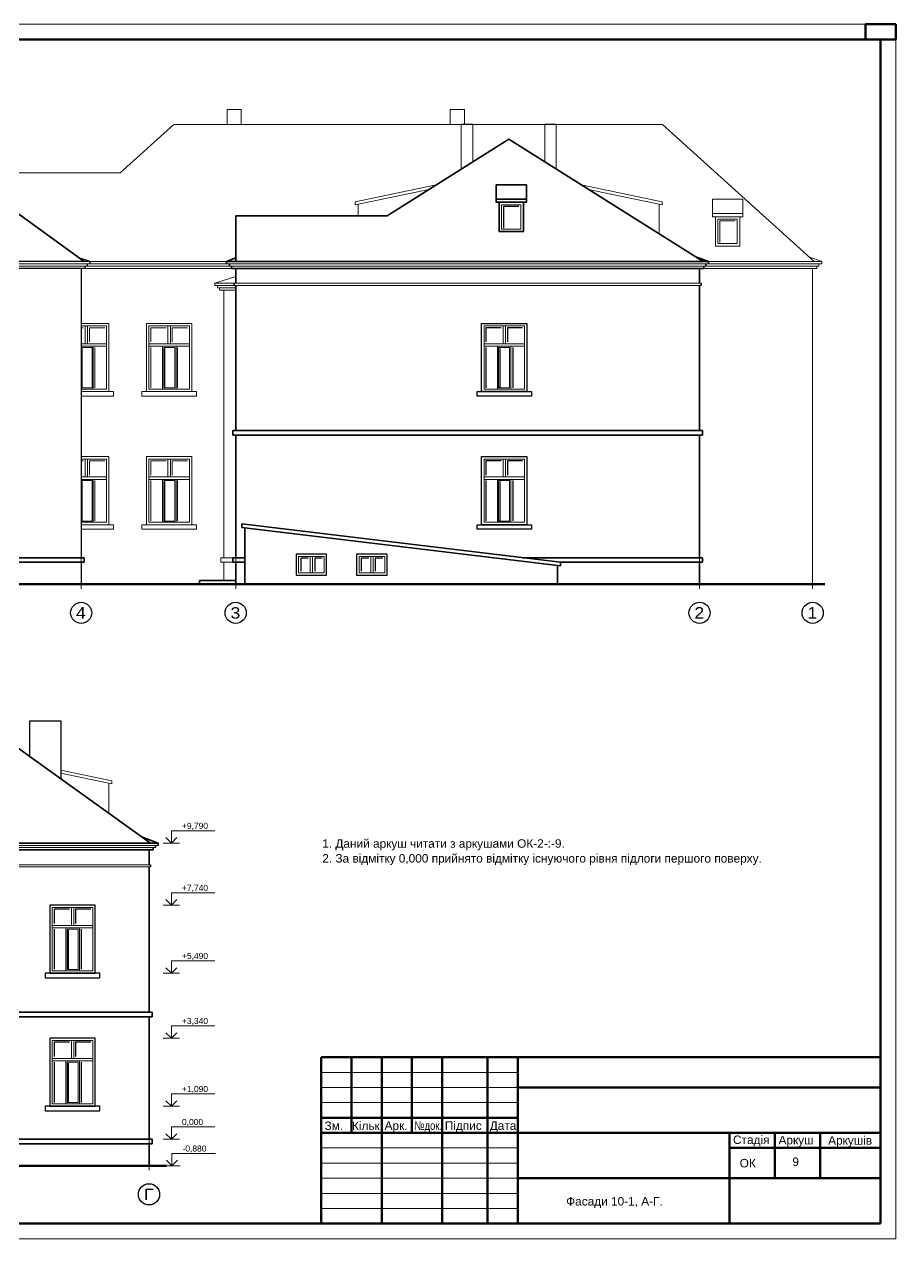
# Model space of a CAD drawing. Header units: millimetres. Extents: x 752233 to 2620908, y -654617 to -58944.
# Drawn here: x 1452518 to 1481337, y -312763 to -272613 of the extents above; entities that cross this region are included whole.
import ezdxf

# ---------------------------------------------------------------- set-up
doc = ezdxf.new("R2010")
doc.units = ezdxf.units.MM
doc.header["$LTSCALE"] = 90
doc.linetypes.add('DASHDOT', pattern=[25.4, 12.7, -6.35, 0, -6.35])
doc.layers.get('0').update_dxf_attribs({"lineweight": 15})
doc.styles.add('ar40', font='ar.shx', dxfattribs={"width": 0.8})
doc.styles.add('style2', font='ARIAL.TTF')

# ---------------------------------------------------------------- blocks, each defined once
blk = doc.blocks.new('otmet_tl')
at = {"color": 0, "linetype": 'ByBlock'}
for p, q in [((-16, 4.5), (0, 4.5)), ((0, 0), (0, 4.5)), ((-3, 0), (3, 0)), ((0, 0), (-2, 2)), ((2, 2), (0, 0))]:
    blk.add_line(p, q, dxfattribs=at)
at = {"color": 0, "linetype": 'ByBlock', "style": 'ar40', "width": 0.9}
blk.add_attdef('OTM', (-12.9, 5.7), '', height=2, dxfattribs=at)

msp = doc.modelspace()

# ---------------------------------------------------------------- linework, layer by layer
at = {"color": 250, "linetype": 'ByBlock', "ltscale": 4}
for p, q in [((1481337.4, -272613.1), (1394982, -272613.1)), ((1481337.4, -312763.1), (1481337.4, -272613.1)), ((1394982, -312763.1), (1481337.4, -312763.1))]:
    msp.add_line(p, q, dxfattribs=at)
at = {"color": 7, "lineweight": 50}
for p, q in [((1396982, -273113.1), (1480837.4, -273113.1)), ((1480837.4, -312263.1), (1480837.4, -273113.1)), ((1480837.4, -306763.1), (1462337.4, -306763.1)), ((1462337.4, -306763.1), (1480837.4, -306763.1)), ((1462337.4, -306763.1), (1462337.4, -312263.1)), ((1480837.4, -306763.1), (1462337.4, -306763.1)), ((1462337.4, -306763.1), (1462337.4, -312263.1)), ((1463337.4, -306763.1), (1463337.4, -309263.1)), ((1464337.4, -306763.1), (1464337.4, -312263.1)), ((1465337.4, -306763.1), (1465337.4, -309263.1)), ((1466337.4, -306763.1), (1466337.4, -312263.1)), ((1467837.4, -306763.1), (1467837.4, -312263.1)), ((1468837.4, -306763.1), (1468837.4, -312263.1)), ((1468837.4, -307763.1), (1480837.4, -307763.1)), ((1462337.4, -308763.1), (1468837.4, -308763.1)), ((1462337.4, -309263.1), (1480837.4, -309263.1)), ((1475837.4, -309263.1), (1475837.4, -312263.1)), ((1477337.4, -309263.1), (1477337.4, -310763.1)), ((1478837.4, -309263.1), (1478837.4, -310763.1)), ((1475837.4, -309763.1), (1480837.4, -309763.1)), ((1468837.4, -310763.1), (1480837.4, -310763.1)), ((1395782, -312263.1), (1480837.4, -312263.1))]:
    msp.add_line(p, q, dxfattribs=at)
at = {"color": 250, "lineweight": 15}
for p, q in [((1457459.6, -275930.5), (1455692.6, -277526.8)), ((1457459.6, -275930.5), (1473629.6, -275930.5)), ((1466969.6, -277400.9), (1466969.6, -275914.4)), ((1467349.6, -275914.4), (1466969.6, -275914.4)), ((1467349.6, -275914.4), (1467349.6, -277162.1)), ((1469729.6, -277162.1), (1469729.6, -275914.4)), ((1470109.6, -275914.4), (1469729.6, -275914.4)), ((1470109.6, -275914.4), (1470109.6, -277400.9)), ((1473629.6, -275930.5), (1478640.8, -280457.4)), ((1451142.6, -277526.8), (1455692.6, -277526.8)), ((1463460.5, -278484.3), (1466141.4, -277921.3)), ((1463460.5, -278586.5), (1465897.2, -278074.8)), ((1473618.7, -278484.3), (1470937.8, -277921.3)), ((1473618.7, -278586.5), (1471182.1, -278074.8)), ((1463460.5, -278484.3), (1463460.5, -278586.5)), ((1463560.5, -278565.5), (1463560.5, -278940.3)), ((1473518.7, -278565.5), (1473518.7, -279542.9)), ((1473618.7, -278484.3), (1473618.7, -278586.5)), ((1454609.6, -280607.4), (1448899.6, -280607.4)), ((1454699.6, -280532.4), (1448969.6, -280532.4)), ((1459299.6, -280607.4), (1454609.6, -280607.4)), ((1459209.6, -280457.4), (1454699.6, -280457.4)), ((1459209.6, -280532.4), (1454699.6, -280532.4)), ((1475149.6, -280532.4), (1459209.6, -280532.4)), ((1475059.6, -280607.4), (1459299.6, -280607.4)), ((1474989.6, -280607.4), (1475059.6, -280607.4)), ((1478799.6, -280607.4), (1474989.6, -280607.4)), ((1475059.6, -280532.4), (1475149.6, -280532.4)), ((1478889.6, -280532.4), (1475059.6, -280532.4)), ((1478889.6, -280457.4), (1475149.6, -280457.4)), ((1478889.6, -280457.4), (1478466.7, -280300.1)), ((1478729.6, -280682.4), (1478729.6, -280607.4)), ((1478799.6, -280607.4), (1478799.6, -280532.4)), ((1478889.6, -280532.4), (1478889.6, -280457.4)), ((1459369.6, -280682.4), (1454539.6, -280682.4)), ((1458819.6, -281177), (1459509.6, -280949.5)), ((1478729.6, -280682.4), (1474989.6, -280682.4)), ((1478589.6, -291127), (1478589.6, -280682.4)), ((1458819.6, -281252), (1458819.6, -281177)), ((1458819.6, -281177), (1459459.6, -281177)), ((1458819.6, -281252), (1459509.6, -281252)), ((1458909.6, -281327), (1458909.6, -281252)), ((1458909.6, -281327), (1459509.6, -281327)), ((1458979.6, -281402), (1458979.6, -281327)), ((1458979.6, -281402), (1459509.6, -281402)), ((1459119.6, -290247.4), (1459119.6, -281402)), ((1459459.6, -281177), (1474899.6, -281177)), ((1459459.6, -281247), (1474899.6, -281247)), ((1454530.9, -282587.4), (1454530.9, -283178.6)), ((1454610.9, -282587.4), (1454610.9, -283178.6)), ((1457270.9, -282587.4), (1457270.9, -283178.6)), ((1457350.9, -282587.4), (1457350.9, -283178.6)), ((1468350.8, -282587.4), (1468350.8, -283178.6)), ((1468430.8, -282587.4), (1468430.8, -283178.6)), ((1455239.6, -283178.6), (1454399.6, -283178.6)), ((1455239.6, -283258.6), (1454399.6, -283258.6)), ((1457979.6, -283178.6), (1456639.6, -283178.6)), ((1457979.6, -283258.6), (1456639.6, -283258.6)), ((1467722, -283178.6), (1469062, -283178.6)), ((1467722, -283258.6), (1469062, -283258.6)), ((1454530.9, -286987.4), (1454530.9, -287578.6)), ((1454610.9, -286987.4), (1454610.9, -287578.6)), ((1457270.9, -286987.4), (1457270.9, -287578.6)), ((1457350.9, -286987.4), (1457350.9, -287578.6)), ((1468350.8, -286987.4), (1468350.8, -287578.6)), ((1468430.8, -286987.4), (1468430.8, -287578.6)), ((1455239.6, -287578.6), (1454399.6, -287578.6)), ((1455239.6, -287658.6), (1454399.6, -287658.6)), ((1457979.6, -287578.6), (1456639.6, -287578.6)), ((1457979.6, -287658.6), (1456639.6, -287658.6)), ((1467722, -287578.6), (1469062, -287578.6)), ((1467722, -287658.6), (1469062, -287658.6)), ((1459409.6, -290247.4), (1459019.6, -290247.4)), ((1459019.6, -290397.4), (1459019.6, -290247.4)), ((1461973.4, -290207), (1461973.4, -290747)), ((1462053.4, -290207), (1462053.4, -290747)), ((1463973.4, -290207), (1463973.4, -290747)), ((1464053.4, -290207), (1464053.4, -290747)), ((1459409.6, -290397.4), (1459019.6, -290397.4)), ((1459119.6, -290997.4), (1459119.6, -290397.4)), ((1455412.9, -297622), (1453723.8, -297267.3)), ((1455412.9, -297724.2), (1453723.8, -297369.5)), ((1455312.9, -297703.2), (1455312.9, -298694.1)), ((1455412.9, -297622), (1455412.9, -297724.2)), ((1426743.8, -299757.9), (1456943.8, -299757.9)), ((1426833.8, -299832.9), (1456853.8, -299832.9)), ((1456693.8, -300402.5), (1426993.8, -300402.5)), ((1456693.8, -300472.5), (1426993.8, -300472.5)), ((1454075.1, -301812.9), (1454075.1, -302404.1)), ((1454155.1, -301812.9), (1454155.1, -302404.1)), ((1454783.8, -302404.1), (1453443.8, -302404.1)), ((1454783.8, -302484.1), (1453443.8, -302484.1)), ((1454075.1, -306212.9), (1454075.1, -306804.1)), ((1454155.1, -306212.9), (1454155.1, -306804.1)), ((1454783.8, -306804.1), (1453443.8, -306804.1)), ((1454783.8, -306884.1), (1453443.8, -306884.1))]:
    msp.add_line(p, q, dxfattribs=at)
at = {"color": 250, "lineweight": 35}
for p, q in [((1448989.6, -276467), (1454493.6, -280457.4)), ((1464519.6, -278940.3), (1468539.6, -276414.4)), ((1474974.1, -280457.4), (1468539.6, -276414.4)), ((1459509.6, -280457.4), (1459509.6, -278940.3)), ((1459509.6, -280457.4), (1459509.6, -278940.3)), ((1459509.6, -278940.3), (1464519.6, -278940.3)), ((1459209.6, -280457.4), (1459509.6, -280331)), ((1459209.6, -280532.4), (1459209.6, -280457.4)), ((1459209.6, -280457.4), (1475149.6, -280457.4)), ((1459299.6, -280607.4), (1459299.6, -280532.4)), ((1459369.6, -280682.4), (1459369.6, -280607.4)), ((1475149.6, -280457.4), (1474726.7, -280300.1)), ((1474989.6, -280682.4), (1474989.6, -280607.4)), ((1475059.6, -280607.4), (1475059.6, -280532.4)), ((1475149.6, -280532.4), (1475149.6, -280457.4)), ((1459369.6, -280682.4), (1474989.6, -280682.4)), ((1459509.6, -281177), (1459509.6, -280682.4)), ((1459509.6, -281177), (1459509.6, -280682.4)), ((1474849.6, -281177), (1474849.6, -280682.4)), ((1474849.6, -281177), (1474849.6, -280682.4)), ((1459459.6, -281247), (1459459.6, -281177)), ((1459509.6, -286047.4), (1459509.6, -281247)), ((1474849.6, -286047.4), (1474849.6, -281247)), ((1474899.6, -281247), (1474899.6, -281177)), ((1459409.6, -286047.4), (1474949.6, -286047.4)), ((1459409.6, -286197.4), (1459409.6, -286047.4)), ((1459409.6, -286197.4), (1474949.6, -286197.4)), ((1459509.6, -290247.4), (1459509.6, -286197.4)), ((1474849.6, -290247.4), (1474849.6, -286197.4)), ((1474949.6, -286197.4), (1474949.6, -286047.4)), ((1459709.6, -289249.3), (1459709.6, -289127)), ((1459709.6, -289127), (1470249.6, -290397.4)), ((1459709.6, -289247.9), (1470249.6, -290518.2)), ((1459809.6, -291127), (1459809.6, -289259.9)), ((1448859.6, -290247.4), (1454499.6, -290247.4)), ((1454499.6, -290397.4), (1454499.6, -290247.4)), ((1459409.6, -290247.4), (1459809.6, -290247.4)), ((1459409.6, -290397.4), (1459409.6, -290247.4)), ((1469005.1, -290247.4), (1474949.6, -290247.4)), ((1474949.6, -290397.4), (1474949.6, -290247.4)), ((1448859.6, -290397.4), (1454499.6, -290397.4)), ((1459409.6, -290397.4), (1459809.6, -290397.4)), ((1459509.6, -291127), (1459509.6, -290397.4)), ((1470149.6, -291127), (1470149.6, -290506.2)), ((1470249.6, -290519.7), (1470249.6, -290397.4)), ((1470249.6, -290397.4), (1474949.6, -290397.4)), ((1474849.6, -291127), (1474849.6, -290397.4)), ((1458309.6, -290997.4), (1459509.6, -290997.4)), ((1458309.6, -291127), (1458309.6, -290997.4)), ((1451043.8, -295640), (1456695, -299682.9)), ((1456943.8, -299682.9), (1456425.7, -299490.2)), ((1426743.8, -299682.9), (1456943.8, -299682.9)), ((1426903.8, -299907.9), (1456783.8, -299907.9)), ((1456643.8, -300402.5), (1456643.8, -299907.9)), ((1456783.8, -299907.9), (1456783.8, -299832.9)), ((1456853.8, -299832.9), (1456853.8, -299757.9)), ((1456943.8, -299757.9), (1456943.8, -299682.9)), ((1456643.8, -305272.9), (1456643.8, -300472.5)), ((1456693.8, -300472.5), (1456693.8, -300402.5)), ((1426943.8, -305272.9), (1456743.8, -305272.9)), ((1426943.8, -305422.9), (1456743.8, -305422.9)), ((1456643.8, -309472.9), (1456643.8, -305422.9)), ((1456743.8, -305422.9), (1456743.8, -305272.9)), ((1426943.8, -309472.9), (1456743.8, -309472.9)), ((1456743.8, -309622.9), (1456743.8, -309472.9)), ((1426943.8, -309622.9), (1456743.8, -309622.9)), ((1456643.8, -309622.9), (1456643.8, -310352.5))]:
    msp.add_line(p, q, dxfattribs=at)
at = {"color": 250, "lineweight": 30}
for p, q in [((1454699.6, -280457.4), (1449059.6, -280457.4)), ((1454699.6, -280457.4), (1454325.2, -280335.2)), ((1454539.6, -280682.4), (1454539.6, -280607.4)), ((1454609.6, -280607.4), (1454609.6, -280532.4)), ((1454699.6, -280532.4), (1454699.6, -280457.4)), ((1454539.6, -280682.4), (1448899.6, -280682.4)), ((1454399.6, -280682.4), (1454399.6, -290247.4)), ((1454399.6, -290397.4), (1454399.6, -291127))]:
    msp.add_line(p, q, dxfattribs=at)
at = {"color": 250, "lineweight": 18}
msp.add_line((1478589.6, -291127), (1478589.6, -280682.4), dxfattribs=at)
at = {"color": 1, "linetype": 'DASHDOT', "ltscale": 0.9}
for p, q in [((1454399.6, -290247.4), (1454399.6, -291720.6)), ((1459509.6, -290247.4), (1459509.6, -291720.6)), ((1474849.6, -290247.4), (1474849.6, -291720.6)), ((1478589.6, -290247.4), (1478589.6, -291720.6)), ((1456643.8, -309470.1), (1456643.8, -310946.1))]:
    msp.add_line(p, q, dxfattribs=at)
at = {"color": 250, "lineweight": 60}
for p, q in [((1429371.6, -291127), (1457440.8, -291127)), ((1457440.8, -291127), (1478988.9, -291127)), ((1421243.8, -310345.4), (1457220.4, -310350.6))]:
    msp.add_line(p, q, dxfattribs=at)
at = {"color": 250, "lineweight": 25}
for p, q in [((1452693.8, -295640), (1452693.8, -296820.4)), ((1452693.8, -295640), (1453723.8, -295640)), ((1453723.8, -295640), (1453723.8, -297557.3))]:
    msp.add_line(p, q, dxfattribs=at)
at = {"color": 0}
for p, q in [((1462337.4, -307263.1), (1468837.4, -307263.1)), ((1462337.4, -307763.1), (1468837.4, -307763.1)), ((1462337.4, -308263.1), (1468837.4, -308263.1)), ((1462337.4, -309763.1), (1468837.4, -309763.1)), ((1462337.4, -310263.1), (1468837.4, -310263.1)), ((1462337.4, -310763.1), (1468837.4, -310763.1)), ((1462337.4, -311263.1), (1468837.4, -311263.1))]:
    msp.add_line(p, q, dxfattribs=at)
at = {"color": 7, "linetype": 'Continuous'}
msp.add_line((1462337.4, -311763.1), (1468837.4, -311763.1), dxfattribs=at)
at = {"color": 7, "lineweight": 50}
msp.add_lwpolyline([(1480337.4, -272613.1), (1481337.4, -272613.1), (1481337.4, -273113.1), (1480337.4, -273113.1), (1480337.4, -272613.1)], dxfattribs=at)
at = {"color": 250, "lineweight": 15}
for points in [[(1459223.7, -275930.5), (1459223.7, -275430.5), (1459693.7, -275430.5), (1459693.7, -275930.5)], [(1467071.3, -275930.5), (1467071.3, -275430.5), (1466601.3, -275430.5), (1466601.3, -275930.5)], [(1476023.9, -279111.1), (1475520.7, -279111.1), (1475520.7, -279823.4)], [(1454399.6, -284757.4), (1455319.6, -284757.4), (1455319.6, -282507.4), (1454399.6, -282507.4)], [(1454399.6, -284677.4), (1455239.6, -284677.4), (1455239.6, -282587.4), (1454399.6, -282587.4)], [(1454465.6, -282644.5), (1454399.6, -282644.5)], [(1455176.9, -282644.5), (1454671.1, -282644.5), (1454671.1, -283116.8)], [(1457205.6, -282644.5), (1456702.3, -282644.5), (1456702.3, -283116.8)], [(1457916.9, -282644.5), (1457411.1, -282644.5), (1457411.1, -283116.8)], [(1454399.6, -284677.4), (1454797.9, -284677.4), (1454797.9, -283258.6), (1454399.6, -283258.6)], [(1454399.6, -284637.4), (1454757.9, -284637.4), (1454757.9, -283298.6), (1454399.6, -283298.6)], [(1454428, -283331.8), (1454428, -284628.8)], [(1454850.5, -283300.5), (1454850.5, -284628.8)], [(1456702.3, -283300.5), (1456702.3, -284628.8)], [(1457168, -283331.8), (1457168, -284628.8)], [(1457590.5, -283300.5), (1457590.5, -284628.8)], [(1454399.6, -284907.4), (1455469.6, -284907.4), (1455469.6, -284757.4), (1454399.6, -284757.4)], [(1454399.6, -289157.4), (1455319.6, -289157.4), (1455319.6, -286907.4), (1454399.6, -286907.4)], [(1454399.6, -289077.4), (1455239.6, -289077.4), (1455239.6, -286987.4), (1454399.6, -286987.4)], [(1454465.6, -287044.5), (1454399.6, -287044.5)], [(1455176.9, -287044.5), (1454671.1, -287044.5), (1454671.1, -287516.8)], [(1457205.6, -287044.5), (1456702.3, -287044.5), (1456702.3, -287516.8)], [(1457916.9, -287044.5), (1457411.1, -287044.5), (1457411.1, -287516.8)], [(1454399.6, -289077.4), (1454797.9, -289077.4), (1454797.9, -287658.6), (1454399.6, -287658.6)], [(1454399.6, -289037.4), (1454757.9, -289037.4), (1454757.9, -287698.6), (1454399.6, -287698.6)], [(1454428, -287731.8), (1454428, -289028.8)], [(1454850.5, -287700.5), (1454850.5, -289028.8)], [(1456702.3, -287700.5), (1456702.3, -289028.8)], [(1457168, -287731.8), (1457168, -289028.8)], [(1457590.5, -287700.5), (1457590.5, -289028.8)], [(1454399.6, -289307.4), (1455469.6, -289307.4), (1455469.6, -289157.4), (1454399.6, -289157.4)]]:
    msp.add_lwpolyline(points, dxfattribs=at)
at = {"color": 250, "lineweight": 35}
for points in [[(1468124.2, -277921.3), (1469124.2, -277921.3), (1469124.2, -278396.5), (1468124.2, -278396.5)], [(1468124.2, -278396.5), (1469124.2, -278396.5), (1469124.2, -278498.7), (1468124.2, -278498.7)], [(1468224.2, -278498.7), (1469024.2, -278498.7), (1469024.2, -279468.6), (1468224.2, -279468.6)]]:
    msp.add_lwpolyline(points, close=True, dxfattribs=at)
at = {"color": 250, "lineweight": 15}
for points in [[(1468304.2, -278578.7), (1468944.2, -278578.7), (1468944.2, -279388.6), (1468304.2, -279388.6)], [(1476278, -278396.5), (1475278, -278396.5), (1475278, -278871.8), (1476278, -278871.8)], [(1476278, -278871.8), (1475278, -278871.8), (1475278, -278974), (1476278, -278974)], [(1476178, -278974), (1475378, -278974), (1475378, -279943.9), (1476178, -279943.9)], [(1476098, -279054), (1475458, -279054), (1475458, -279863.9), (1476098, -279863.9)], [(1458059.6, -282507.4), (1456559.6, -282507.4), (1456559.6, -284757.4), (1458059.6, -284757.4)], [(1457979.6, -282587.4), (1456639.6, -282587.4), (1456639.6, -284677.4), (1457979.6, -284677.4)], [(1467722, -282587.4), (1469062, -282587.4), (1469062, -284677.4), (1467722, -284677.4)], [(1457537.9, -283258.6), (1457091.4, -283258.6), (1457091.4, -284677.4), (1457537.9, -284677.4)], [(1457497.9, -283298.6), (1457131.4, -283298.6), (1457131.4, -284637.4), (1457497.9, -284637.4)], [(1468163.8, -283258.6), (1468610.2, -283258.6), (1468610.2, -284677.4), (1468163.8, -284677.4)], [(1468203.8, -283298.6), (1468570.2, -283298.6), (1468570.2, -284637.4), (1468203.8, -284637.4)], [(1458209.6, -284757.4), (1456409.6, -284757.4), (1456409.6, -284907.4), (1458209.6, -284907.4)], [(1458059.6, -286907.4), (1456559.6, -286907.4), (1456559.6, -289157.4), (1458059.6, -289157.4)], [(1457979.6, -286987.4), (1456639.6, -286987.4), (1456639.6, -289077.4), (1457979.6, -289077.4)], [(1467722, -286987.4), (1469062, -286987.4), (1469062, -289077.4), (1467722, -289077.4)], [(1457537.9, -287658.6), (1457091.4, -287658.6), (1457091.4, -289077.4), (1457537.9, -289077.4)], [(1457497.9, -287698.6), (1457131.4, -287698.6), (1457131.4, -289037.4), (1457497.9, -289037.4)], [(1468163.8, -287658.6), (1468610.2, -287658.6), (1468610.2, -289077.4), (1468163.8, -289077.4)], [(1468203.8, -287698.6), (1468570.2, -287698.6), (1468570.2, -289037.4), (1468203.8, -289037.4)], [(1458209.6, -289157.4), (1456409.6, -289157.4), (1456409.6, -289307.4), (1458209.6, -289307.4)], [(1462437.1, -290207), (1461589.6, -290207), (1461589.6, -290747), (1462437.1, -290747)], [(1464437.1, -290207), (1463589.6, -290207), (1463589.6, -290747), (1464437.1, -290747)], [(1454783.8, -301812.9), (1453443.8, -301812.9), (1453443.8, -303902.9), (1454783.8, -303902.9)], [(1454342.1, -302484.1), (1453895.6, -302484.1), (1453895.6, -303902.9), (1454342.1, -303902.9)], [(1454302.1, -302524.1), (1453935.6, -302524.1), (1453935.6, -303862.9), (1454302.1, -303862.9)], [(1454783.8, -306212.9), (1453443.8, -306212.9), (1453443.8, -308302.9), (1454783.8, -308302.9)], [(1454342.1, -306884.1), (1453895.6, -306884.1), (1453895.6, -308302.9), (1454342.1, -308302.9)], [(1454302.1, -306924.1), (1453935.6, -306924.1), (1453935.6, -308262.9), (1454302.1, -308262.9)]]:
    msp.add_lwpolyline(points, close=True, dxfattribs=at)
at = {"color": 250, "lineweight": 30}
for points in [[(1468870.2, -278635.8), (1468366.9, -278635.8), (1468366.9, -279348.2)], [(1468288, -282644.5), (1467784.8, -282644.5), (1467784.8, -283116.8)], [(1468999.4, -282644.5), (1468493.5, -282644.5), (1468493.5, -283116.8)], [(1467784.8, -283300.5), (1467784.8, -284628.8)], [(1468250.5, -283331.8), (1468250.5, -284628.8)], [(1468673, -283300.5), (1468673, -284628.8)], [(1468288, -287044.5), (1467784.8, -287044.5), (1467784.8, -287516.8)], [(1468999.4, -287044.5), (1468493.5, -287044.5), (1468493.5, -287516.8)], [(1467784.8, -287700.5), (1467784.8, -289028.8)], [(1468250.5, -287731.8), (1468250.5, -289028.8)], [(1468673, -287700.5), (1468673, -289028.8)], [(1461910.7, -290264.1), (1461659, -290264.1), (1461659, -290698.9)], [(1462374.4, -290264.1), (1462122.8, -290264.1), (1462122.8, -290698.9)], [(1463910.7, -290264.1), (1463659, -290264.1), (1463659, -290698.9)], [(1464374.4, -290264.1), (1464122.8, -290264.1), (1464122.8, -290698.9)], [(1454009.8, -301870), (1453506.6, -301870), (1453506.6, -302342.3)], [(1454721.2, -301870), (1454215.3, -301870), (1454215.3, -302342.3)], [(1453506.6, -302526), (1453506.6, -303854.3)], [(1453972.3, -302557.4), (1453972.3, -303854.3)], [(1454394.8, -302526), (1454394.8, -303854.3)], [(1454009.8, -306270), (1453506.6, -306270), (1453506.6, -306742.3)], [(1454721.2, -306270), (1454215.3, -306270), (1454215.3, -306742.3)], [(1453506.6, -306926), (1453506.6, -308254.3)], [(1453972.3, -306957.4), (1453972.3, -308254.3)], [(1454394.8, -306926), (1454394.8, -308254.3)]]:
    msp.add_lwpolyline(points, dxfattribs=at)
for points in [[(1467642, -282507.4), (1469142, -282507.4), (1469142, -284757.4), (1467642, -284757.4)], [(1467492, -284757.4), (1469292, -284757.4), (1469292, -284907.4), (1467492, -284907.4)], [(1467642, -286907.4), (1469142, -286907.4), (1469142, -289157.4), (1467642, -289157.4)], [(1467492, -289157.4), (1469292, -289157.4), (1469292, -289307.4), (1467492, -289307.4)], [(1462517.1, -290127), (1461509.6, -290127), (1461509.6, -290827), (1462517.1, -290827)], [(1464517.1, -290127), (1463509.6, -290127), (1463509.6, -290827), (1464517.1, -290827)], [(1454863.8, -301732.9), (1453363.8, -301732.9), (1453363.8, -303982.9), (1454863.8, -303982.9)], [(1455013.8, -303982.9), (1453213.8, -303982.9), (1453213.8, -304132.9), (1455013.8, -304132.9)], [(1454863.8, -306132.9), (1453363.8, -306132.9), (1453363.8, -308382.9), (1454863.8, -308382.9)], [(1455013.8, -308382.9), (1453213.8, -308382.9), (1453213.8, -308532.9), (1455013.8, -308532.9)]]:
    msp.add_lwpolyline(points, close=True, dxfattribs=at)
at = {"color": 7, "lineweight": 30, "ltscale": 2}
for centre in [(1454399.8, -292070.6), (1459509.8, -292070.6), (1474849.8, -292070.6), (1478589.8, -292070.6), (1456643.7, -311296.1)]:
    msp.add_circle(centre, 350, dxfattribs=at)

# ---------------------------------------------------------------- block references
at = {"color": 5, "lineweight": 20, "ltscale": 0.9}
ref = msp.add_blockref('otmet_tl', (1457384.3, -299682.9), dxfattribs=dict(at, xscale=-90, yscale=90, zscale=200))
ref.add_attrib('OTM', '+9,790', (1457733.2, -299213.4), dxfattribs={"color": 0, "linetype": 'ByBlock', "height": 200, "style": 'style2'})
ref = msp.add_blockref('otmet_tl', (1457384.3, -301732.9), dxfattribs=dict(at, xscale=-90, yscale=90, zscale=200))
ref.add_attrib('OTM', '+7,740', (1457733.2, -301263.4), dxfattribs={"color": 0, "linetype": 'ByBlock', "height": 200, "style": 'style2'})
ref = msp.add_blockref('otmet_tl', (1457384.3, -303982.9), dxfattribs=dict(at, xscale=-90, yscale=90, zscale=200))
ref.add_attrib('OTM', '+5,490', (1457733.2, -303513.4), dxfattribs={"color": 0, "linetype": 'ByBlock', "height": 200, "style": 'style2'})
ref = msp.add_blockref('otmet_tl', (1457384.3, -306132.9), dxfattribs=dict(at, xscale=-90, yscale=90, zscale=200))
ref.add_attrib('OTM', '+3,340', (1457733.2, -305663.4), dxfattribs={"color": 0, "linetype": 'ByBlock', "height": 200, "style": 'style2'})
ref = msp.add_blockref('otmet_tl', (1457384.3, -308382.9), dxfattribs=dict(at, xscale=-90, yscale=90, zscale=200))
ref.add_attrib('OTM', '+1,090', (1457733.2, -307913.4), dxfattribs={"color": 0, "linetype": 'ByBlock', "height": 200, "style": 'style2'})
ref = msp.add_blockref('otmet_tl', (1457384.3, -309472.9), dxfattribs=dict(at, xscale=-90, yscale=90, zscale=200))
ref.add_attrib('OTM', '0,000', (1457733.2, -309003.4), dxfattribs={"color": 0, "linetype": 'ByBlock', "height": 200, "style": 'style2'})
ref = msp.add_blockref('otmet_tl', (1457401.7, -310350.3), dxfattribs=dict(at, xscale=-90, yscale=90, zscale=200))
ref.add_attrib('OTM', '-0,880', (1457750.6, -309880.8), dxfattribs={"color": 0, "linetype": 'ByBlock', "height": 200, "style": 'style2'})

# ---------------------------------------------------------------- texts
at = {"color": 7, "linetype": 'Continuous', "style": 'style2'}
for s, height, width, p in [('4', 380, 1.1, (1454229.2, -292262.5)), ('3', 380, 1.1, (1459339.2, -292262.5)), ('2', 380, 1.1, (1474679.2, -292262.5)), ('1', 380, 1.1, (1478419.2, -292262.5)), ('№док.', 280, 0.8, (1465420, -309164.1)), ('Г', 380, 1.1, (1456476, -311488))]:
    msp.add_text(s, height=height, dxfattribs=dict(at, width=width)).set_placement(p)
for s, p in [('1. Даний аркуш читати з аркушами ОК-2-:-9.', (1462372.6, -299837.2)), ('2. За відмітку 0,000 прийнято відмітку існуючого рівня підлоги першого поверху.', (1462372.6, -300327.6)), ('Зм.', (1462448.1, -309168.8)), ('Кільк.', (1463354.4, -309170.1)), ('Арк.', (1464434.5, -309164.1)), ('Підпис', (1466425.9, -309164.1)), ('Дата', (1467912.2, -309164.1)), ('Стадія', (1475957.3, -309632.3)), ('Аркуш', (1477462.5, -309642.5)), ('Аркушів', (1479104.1, -309653.3)), ('ОК', (1476177.1, -310405.6)), ('9', (1477920.3, -310357.1)), ('Фасади 10-1, А-Г.', (1470438.2, -311665.8))]:
    msp.add_text(s, height=280, dxfattribs=at).set_placement(p)

doc.saveas('drawing.dxf')
